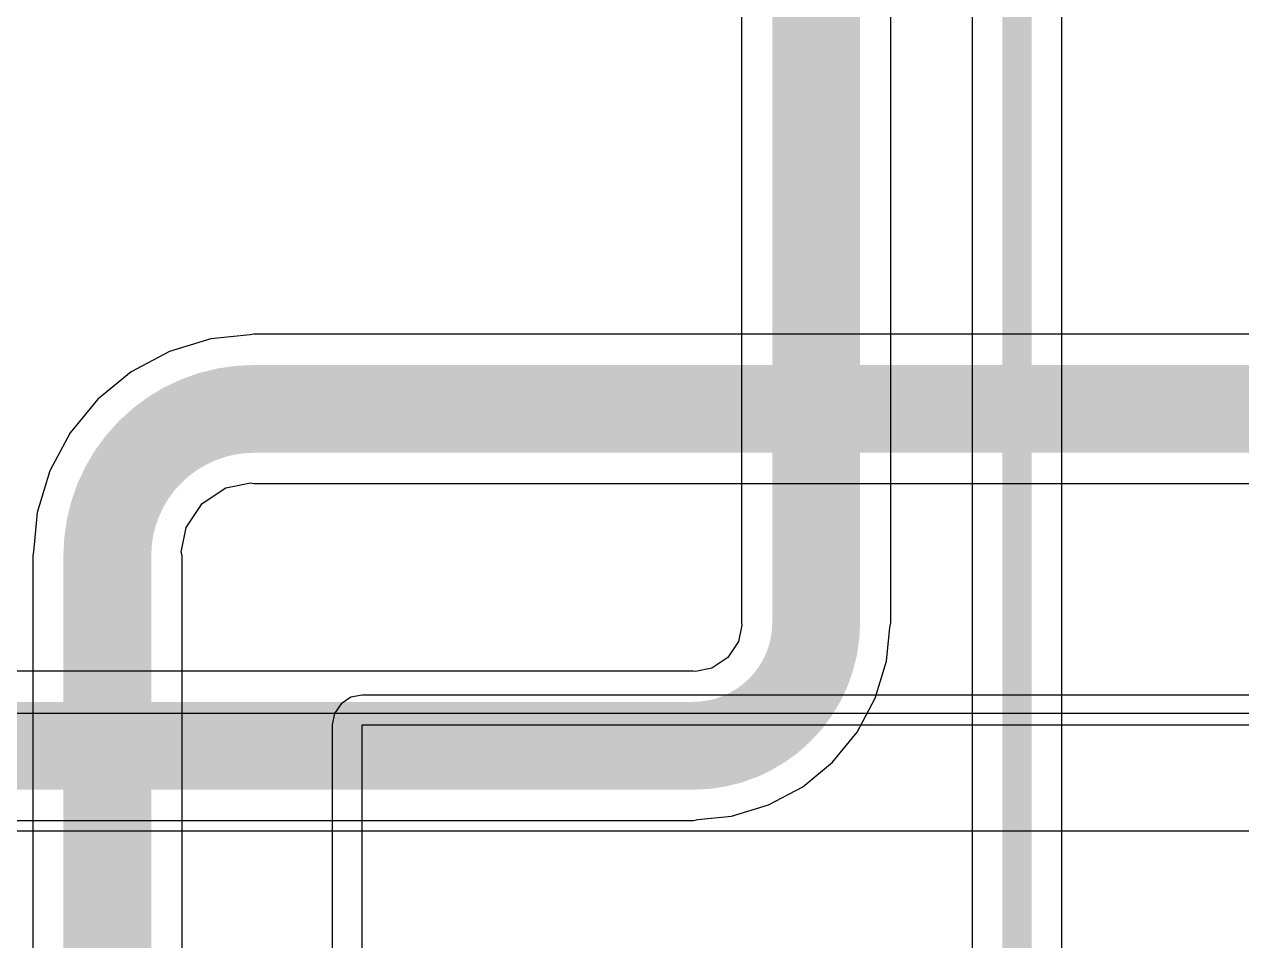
# Model space of a CAD drawing. Header units: inches. Extents: x 24 to 500, y 68 to 269.
# Drawn here: x 258.31 to 268.87, y 100.9 to 108.85 of the extents above; entities that cross this region are included whole.
import ezdxf

# ---------------------------------------------------------------- set-up
doc = ezdxf.new("R2010")
doc.units = ezdxf.units.IN
for name, color, linetype in [('Bottom Layer', 5, 'Continuous'), ('Layer 2', 76, 'Continuous'), ('Top Layer', 1, 'Continuous')]:
    doc.layers.add(name, color=color, linetype=linetype)

msp = doc.modelspace()

# ---------------------------------------------------------------- linework, layer by layer
at = {"layer": 'Bottom Layer'}
for p, q in [((259.9268487, 106.11939406), (259.56749712, 106.01038488)), ((260.26853966, 106.15304652), (259.9268487, 106.11939406)), ((260.30056144, 106.15941684), (260.26853966, 106.15304652)), ((281.29901576, 106.15941684), (260.30056144, 106.15941684)), ((259.56749712, 106.01038488), (259.23631922, 105.8333672)), ((259.23631922, 105.8333672), (258.94603786, 105.59513806)), ((258.94603786, 105.59513806), (258.70780872, 105.3048567)), ((258.70780872, 105.3048567), (258.5307910399999, 104.9736788)), ((258.5307910399999, 104.9736788), (258.42178186, 104.61432722)), ((259.8509281, 104.69024782), (260.05722182, 104.82809108)), ((260.05722182, 104.82809108), (260.27050308, 104.87051416)), ((260.27050308, 104.87051416), (260.30056144, 104.864535)), ((260.30056144, 104.864535), (281.29901576, 104.864535)), ((259.71308484, 104.4839541), (259.8509281, 104.69024782)), ((258.42178186, 104.61432722), (258.3881294, 104.27263626)), ((259.67066176, 104.27067284), (259.71308484, 104.4839541)), ((258.3881294, 104.27263626), (258.38175908, 104.24061448)), ((258.38175908, 104.24061448), (258.38175908, 95.7003928)), ((259.67664092, 104.24061448), (259.67066176, 104.27067284)), ((259.67664092, 95.7003928), (259.67664092, 104.24061448)), ((261.05587616, 102.95507984), (260.99973708, 102.87106172)), ((261.13989428, 103.01121892), (261.05587616, 102.95507984)), ((261.239, 103.03093186), (261.13989428, 103.01121892)), ((297.3888591199999, 103.03092932), (261.239, 103.03093186)), ((260.99973708, 102.87106172), (260.98002414, 102.771956)), ((260.98002414, 102.771956), (260.98002414, 90.37461732)), ((261.239, 102.771956), (376.78359492, 102.77194838)), ((261.239, 90.37461732), (261.239, 102.771956))]:
    msp.add_line(p, q, dxfattribs=at)
for points in [[(259.0292, 104.24061448, 0.7619999999999999, 0.7619999999999999, -0.4142135623730951), (260.30056144, 105.51197592, 0.7619999999999999, 0.7619999999999999, 0)], [(260.30056144, 105.51197592, 0.7619999999999999, 0.7619999999999999, 0), (281.29901576, 105.51197592, 0.7619999999999999, 0.7619999999999999, 0)], [(259.0292, 95.7003928, 0.7619999999999999, 0.7619999999999999, 0), (259.0292, 104.24061448, 0.7619999999999999, 0.7619999999999999, 0)]]:
    msp.add_lwpolyline(points, format="xyseb", dxfattribs=at)
for points in [[(260.11006144, 105.51197592, 0.3809999999999999, 0.3809999999999999, 1), (260.49106144, 105.51197592, 0.3809999999999999, 0.3809999999999999, 1)], [(260.11006144, 105.51197592, 0.3809999999999999, 0.3809999999999999, 1), (260.49106144, 105.51197592, 0.3809999999999999, 0.3809999999999999, 1)], [(258.8387, 104.24061448, 0.3809999999999999, 0.3809999999999999, 1), (259.2197, 104.24061448, 0.3809999999999999, 0.3809999999999999, 1)], [(258.8387, 104.24061448, 0.3809999999999999, 0.3809999999999999, 1), (259.2197, 104.24061448, 0.3809999999999999, 0.3809999999999999, 1)]]:
    msp.add_lwpolyline(points, format="xyseb", close=True, dxfattribs=at)
at = {"layer": 'Layer 2'}
for p, q in [((359.537, 102.87), (247.328563, 102.87)), ((247.328563, 101.854), (277.60858118, 101.854))]:
    msp.add_line(p, q, dxfattribs=at)
at = {"layer": 'Top Layer'}
for p, q in [((265.82344092, 103.6574), (265.82344092, 159.76599746)), ((264.52855908, 142.02019348), (264.52855908, 103.6574)), ((266.5289081399999, 130.466592), (266.5289081399999, 97.46477586)), ((267.30583826, 97.46477586), (267.30583826, 130.466592)), ((264.5325367199999, 103.6374102), (264.50398458, 103.4938748)), ((264.52855908, 103.6574), (264.5325367199999, 103.6374102)), ((265.78637724, 103.32378878), (265.81510972, 103.6155154)), ((265.81510972, 103.6155154), (265.82344092, 103.6574)), ((264.50398458, 103.4938748), (264.41135586, 103.35524414)), ((264.41135586, 103.35524414), (264.2727252, 103.26261542)), ((264.2727252, 103.26261542), (264.1291898, 103.23406328)), ((265.6890673, 103.00299694), (265.78637724, 103.32378878)), ((264.1092, 103.23804092), (256.71754092, 103.23804092)), ((264.1291898, 103.23406328), (264.1092, 103.23804092)), ((265.5310411999999, 102.70735618), (265.6890673, 103.00299694)), ((265.31837716, 102.44822284), (265.5310411999999, 102.70735618)), ((265.05924382, 102.2355588), (265.31837716, 102.44822284)), ((264.76360306, 102.0775327), (265.05924382, 102.2355588)), ((264.1510846, 101.95149028), (264.44281122, 101.98022276)), ((264.44281122, 101.98022276), (264.76360306, 102.0775327)), ((256.71754092, 101.94315908), (264.1092, 101.94315908)), ((264.1092, 101.94315908), (264.1510846, 101.95149028))]:
    msp.add_line(p, q, dxfattribs=at)
for points in [[(265.176, 103.6574, 0.7619999999999999, 0.7619999999999999, 0), (265.176, 160.40099746, 0.7619999999999999, 0.7619999999999999, 0)], [(266.9173732, 96.8248, 0.254, 0.254, 0), (266.9173732, 130.466592, 0.254, 0.254, 0)], [(265.176, 103.6574, 0.7619999999999999, 0.7619999999999999, -0.4142135623730951), (264.1092, 102.5906, 0.7619999999999999, 0.7619999999999999, 0)], [(256.120138, 102.5906, 0.7619999999999999, 0.7619999999999999, 0), (264.1092, 102.5906, 0.7619999999999999, 0.7619999999999999, 0)]]:
    msp.add_lwpolyline(points, format="xyseb", dxfattribs=at)
for points in [[(264.9854999999999, 103.6574, 0.3809999999999999, 0.3809999999999999, 1), (265.3665, 103.6574, 0.3809999999999999, 0.3809999999999999, 1)], [(264.9854999999999, 103.6574, 0.3809999999999999, 0.3809999999999999, 1), (265.3665, 103.6574, 0.3809999999999999, 0.3809999999999999, 1)], [(263.9186999999999, 102.5906, 0.3809999999999999, 0.3809999999999999, 1), (264.2997, 102.5906, 0.3809999999999999, 0.3809999999999999, 1)], [(263.9186999999999, 102.5906, 0.3809999999999999, 0.3809999999999999, 1), (264.2997, 102.5906, 0.3809999999999999, 0.3809999999999999, 1)]]:
    msp.add_lwpolyline(points, format="xyseb", close=True, dxfattribs=at)

doc.saveas('drawing.dxf')
